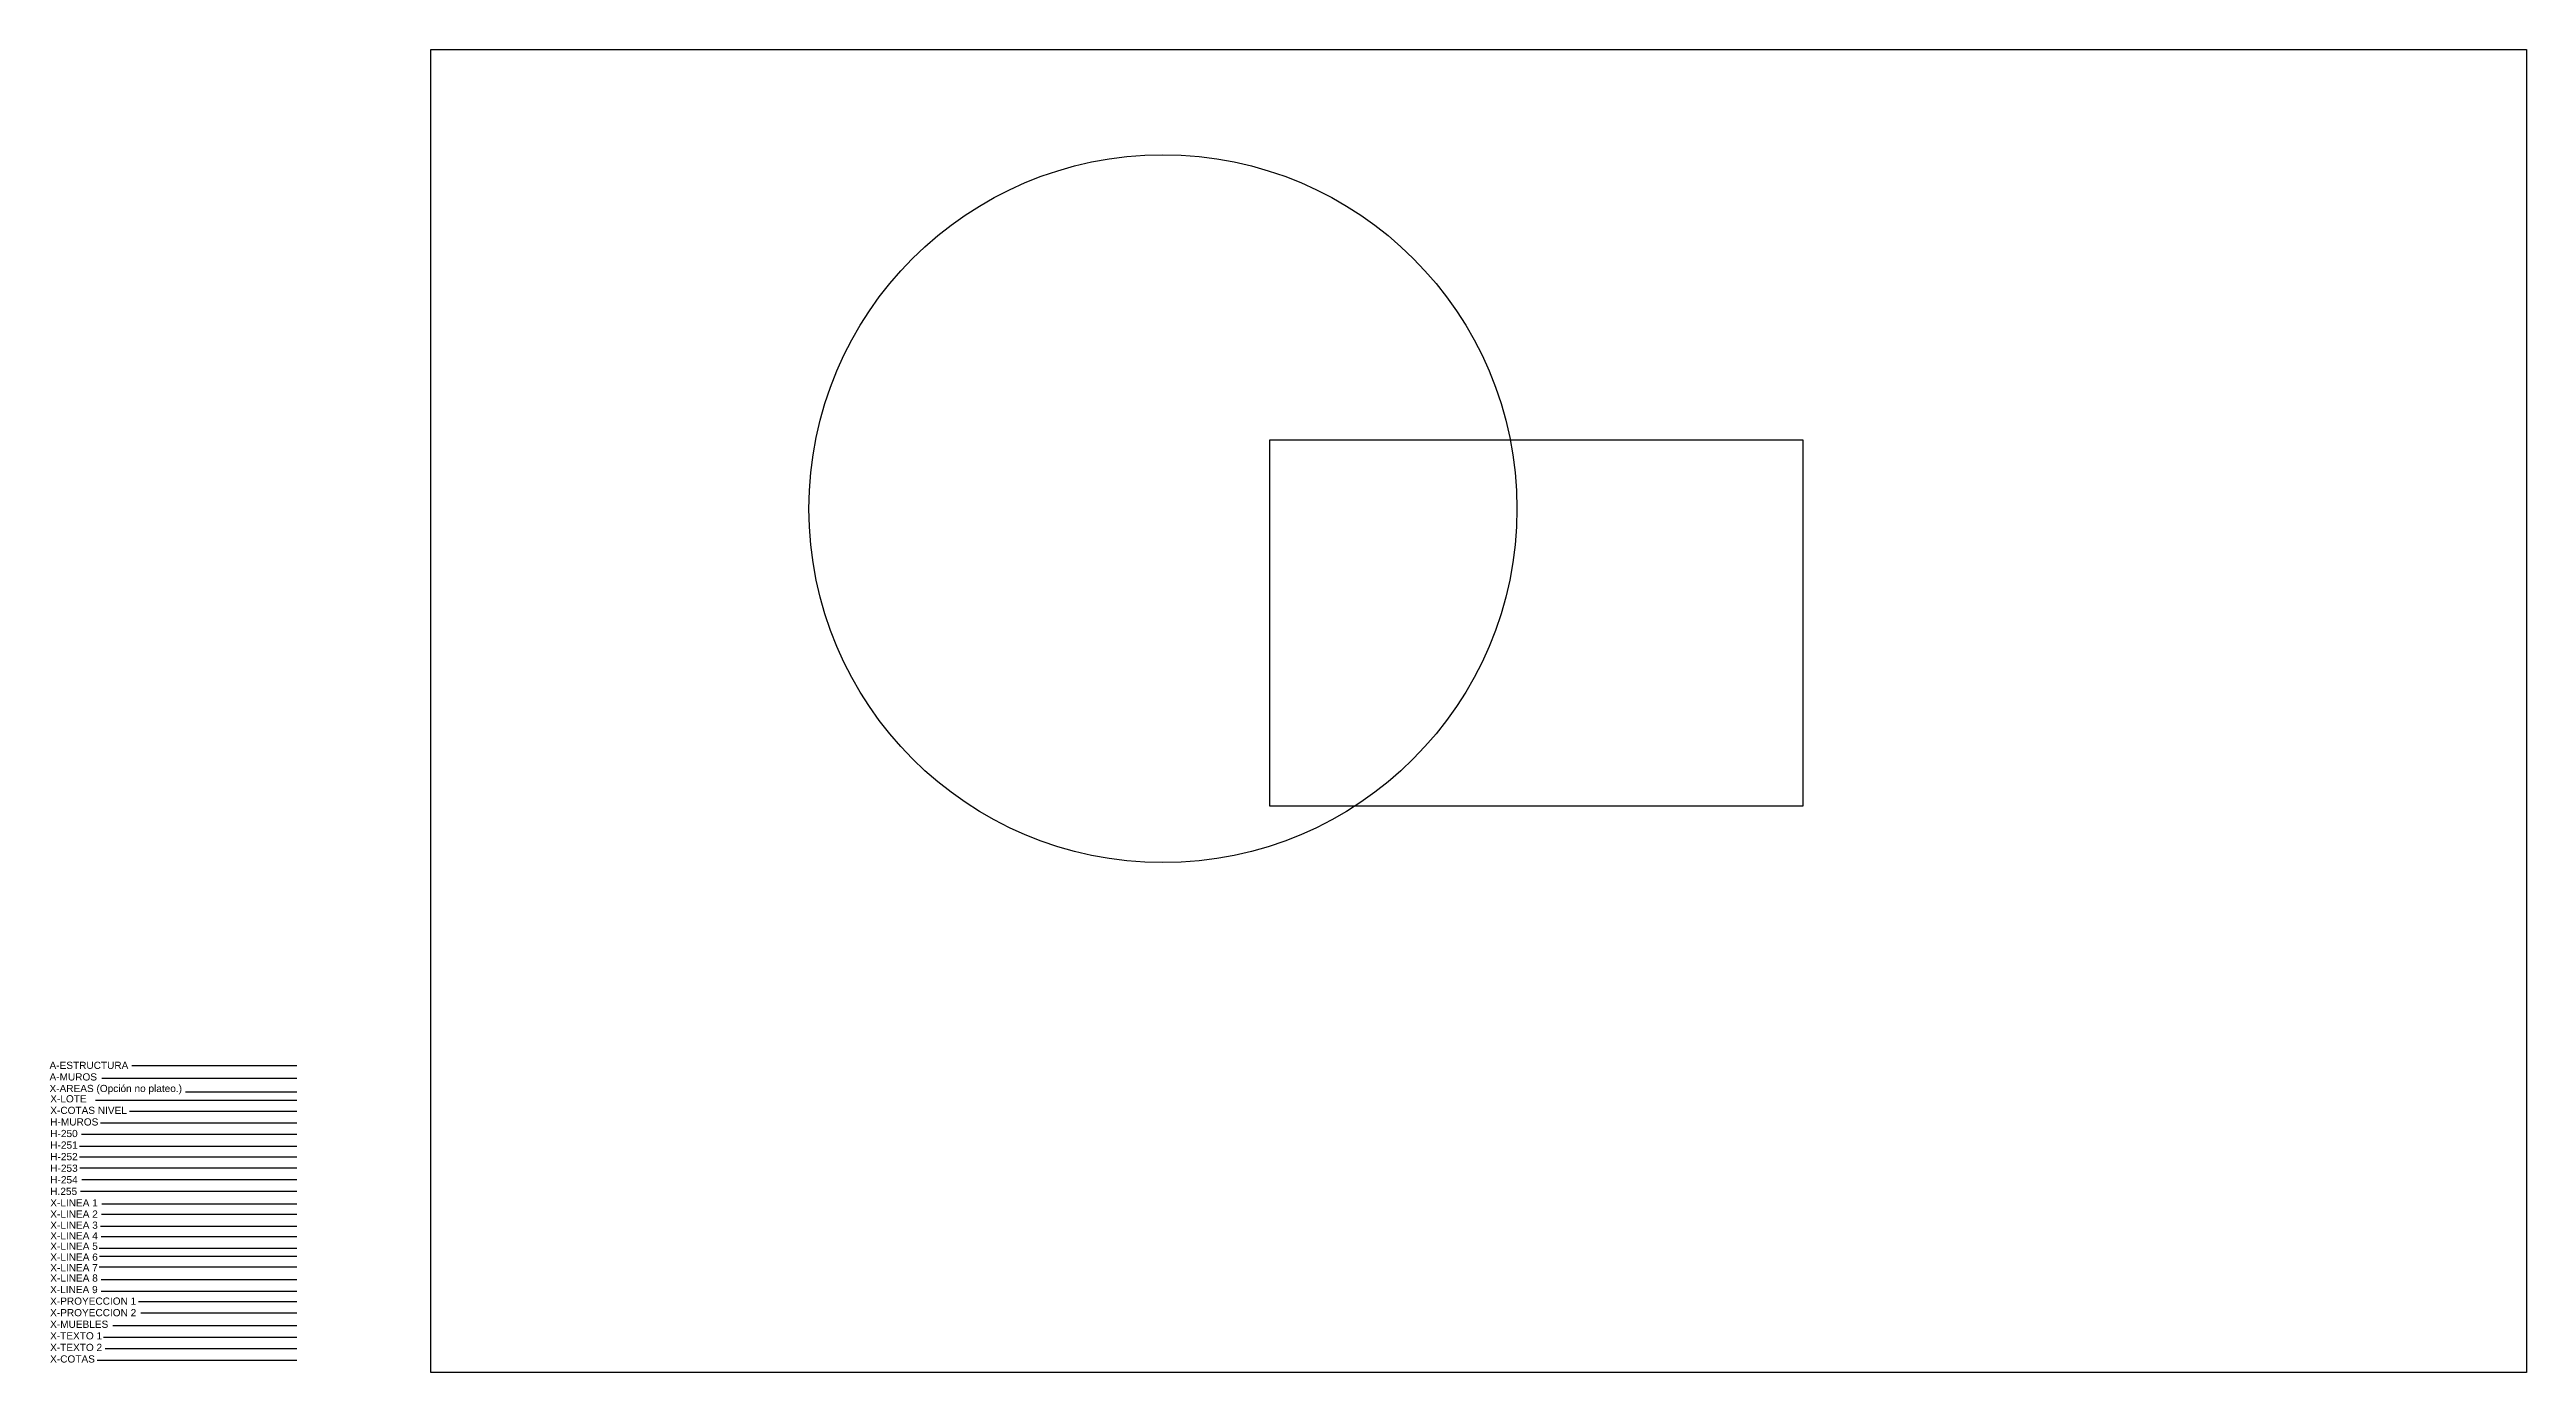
# Model space of a CAD drawing. Header units: metres. Extents: x 397.9 to 481.3, y 1226.6 to 1254.2.
# Drawn here: x 397.9 to 449.5, y 1226.6 to 1254.2 of the extents above; entities that cross this region are included whole.
import ezdxf

# ---------------------------------------------------------------- set-up
doc = ezdxf.new("R2010")
doc.units = ezdxf.units.M
doc.linetypes.add('DASHDOT', pattern=[25.4, 12.7, -6.35, 0, -6.35])
doc.linetypes.add('DASHDOT2', pattern=[12.7, 6.35, -3.175, 0, -3.175])
for name, color, linetype in [('A-ESTRUCTURA', 6, 'Continuous'), ('A-MUROS', 5, 'Continuous'), ('H-250', 250, 'Continuous'), ('H-251', 251, 'Continuous'), ('H-252', 252, 'Continuous'), ('H-253', 253, 'Continuous'), ('H-254', 254, 'Continuous'), ('H-255', 255, 'Continuous'), ('H-MUROS', 8, 'Continuous'), ('X-COTAS', 2, 'Continuous'), ('X-COTAS NIVEL', 253, 'Continuous'), ('X-LINEA 1', 7, 'Continuous'), ('X-LINEA 2', 6, 'Continuous'), ('X-LINEA 3', 5, 'Continuous'), ('X-LINEA 4', 4, 'Continuous'), ('X-LINEA 5', 3, 'Continuous'), ('X-LINEA 6', 2, 'Continuous'), ('X-LINEA 7', 1, 'Continuous'), ('X-LINEA 8', 8, 'Continuous'), ('X-LINEA 9', 9, 'Continuous'), ('X-LOTE', 30, 'DASHDOT'), ('X-MUEBLES', 9, 'Continuous'), ('X-PROYECCION 1', 1, 'DASHDOT2'), ('X-PROYECCION 2', 8, 'DASHDOT2'), ('X-TEXTO 1', 3, 'Continuous'), ('X-TEXTO 2', 2, 'Continuous')]:
    doc.layers.add(name, color=color, linetype=linetype)
doc.layers.add('X-AREAS (opción no plateo.)', color=4, linetype='Continuous', plot=False)
doc.styles.get("Standard").update_dxf_attribs({"font": 'arial.ttf'})

msp = doc.modelspace()

# ---------------------------------------------------------------- linework, layer by layer
at = {"layer": 'A-ESTRUCTURA'}
msp.add_lwpolyline([(399.666, 1232.984), (403.098, 1232.984)], dxfattribs=at)
at = {"layer": 'A-MUROS'}
msp.add_lwpolyline([(399.041, 1232.721), (403.098, 1232.721)], dxfattribs=at)
at = {"layer": 'H-250'}
msp.add_lwpolyline([(398.612, 1231.56), (403.098, 1231.56)], dxfattribs=at)
at = {"layer": 'H-251'}
msp.add_lwpolyline([(398.573, 1231.307), (403.098, 1231.307)], dxfattribs=at)
at = {"layer": 'H-252'}
msp.add_lwpolyline([(398.573, 1231.082), (403.098, 1231.082)], dxfattribs=at)
at = {"layer": 'H-253'}
msp.add_lwpolyline([(398.583, 1230.858), (403.098, 1230.858)], dxfattribs=at)
at = {"layer": 'H-254'}
msp.add_lwpolyline([(398.622, 1230.614), (403.098, 1230.614)], dxfattribs=at)
at = {"layer": 'H-255'}
msp.add_lwpolyline([(398.593, 1230.371), (403.098, 1230.371)], dxfattribs=at)
at = {"layer": 'H-MUROS'}
msp.add_lwpolyline([(399.012, 1231.794), (403.098, 1231.794)], dxfattribs=at)
at = {"layer": 'X-AREAS (opción no plateo.)'}
msp.add_lwpolyline([(400.778, 1232.438), (403.098, 1232.438)], dxfattribs=at)
at = {"layer": 'X-COTAS'}
msp.add_lwpolyline([(398.944, 1226.85), (403.098, 1226.85)], dxfattribs=at)
at = {"layer": 'X-COTAS NIVEL'}
msp.add_lwpolyline([(399.617, 1232.038), (403.098, 1232.038)], dxfattribs=at)
at = {"layer": 'X-LINEA 1'}
for points in [[(405.893, 1254.153), (449.54, 1254.153), (449.54, 1226.592), (405.893, 1226.592)], [(423.367, 1246.022), (434.468, 1246.022), (434.468, 1238.388), (423.367, 1238.388)]]:
    msp.add_lwpolyline(points, close=True, dxfattribs=at)
msp.add_lwpolyline([(399.041, 1230.107), (403.098, 1230.107)], dxfattribs=at)
at = {"layer": 'X-LINEA 2'}
msp.add_lwpolyline([(399.032, 1229.893), (403.098, 1229.893)], dxfattribs=at)
msp.add_circle((421.14, 1244.587), 7.373, dxfattribs=at)
at = {"layer": 'X-LINEA 3'}
msp.add_lwpolyline([(399.012, 1229.639), (403.098, 1229.639)], dxfattribs=at)
at = {"layer": 'X-LINEA 4'}
msp.add_lwpolyline([(399.022, 1229.425), (403.098, 1229.425)], dxfattribs=at)
at = {"layer": 'X-LINEA 5'}
msp.add_lwpolyline([(398.983, 1229.181), (403.098, 1229.181)], dxfattribs=at)
at = {"layer": 'X-LINEA 6'}
msp.add_lwpolyline([(398.993, 1229.015), (403.098, 1229.015)], dxfattribs=at)
at = {"layer": 'X-LINEA 7'}
msp.add_lwpolyline([(398.983, 1228.791), (403.098, 1228.791)], dxfattribs=at)
at = {"layer": 'X-LINEA 8'}
msp.add_lwpolyline([(399.022, 1228.528), (403.098, 1228.528)], dxfattribs=at)
at = {"layer": 'X-LINEA 9'}
msp.add_lwpolyline([(399.022, 1228.284), (403.098, 1228.284)], dxfattribs=at)
at = {"layer": 'X-LOTE'}
msp.add_lwpolyline([(398.905, 1232.262), (403.098, 1232.262)], dxfattribs=at)
at = {"layer": 'X-MUEBLES'}
msp.add_lwpolyline([(399.266, 1227.572), (403.098, 1227.572)], dxfattribs=at)
at = {"layer": 'X-PROYECCION 1'}
msp.add_lwpolyline([(399.802, 1228.069), (403.098, 1228.069)], dxfattribs=at)
at = {"layer": 'X-PROYECCION 2'}
msp.add_lwpolyline([(399.851, 1227.835), (403.098, 1227.835)], dxfattribs=at)
at = {"layer": 'X-TEXTO 1'}
msp.add_lwpolyline([(399.071, 1227.328), (403.098, 1227.328)], dxfattribs=at)
at = {"layer": 'X-TEXTO 2'}
msp.add_lwpolyline([(399.11, 1227.094), (403.098, 1227.094)], dxfattribs=at)

# ---------------------------------------------------------------- texts
at = {"layer": 'A-ESTRUCTURA'}
msp.add_text('A-ESTRUCTURA', height=0.15, dxfattribs=at).set_placement((397.949, 1232.916))
at = {"layer": 'A-MUROS'}
msp.add_text('A-MUROS', height=0.15, dxfattribs=at).set_placement((397.949, 1232.675))
at = {"layer": 'H-250'}
msp.add_text('H-250', height=0.15, dxfattribs=at).set_placement((397.965, 1231.496))
at = {"layer": 'H-251'}
msp.add_text('H-251', height=0.15, dxfattribs=at).set_placement((397.965, 1231.255))
at = {"layer": 'H-252'}
msp.add_text('H-252', height=0.15, dxfattribs=at).set_placement((397.965, 1231.014))
at = {"layer": 'H-253'}
msp.add_text('H-253', height=0.15, dxfattribs=at).set_placement((397.965, 1230.773))
at = {"layer": 'H-254'}
msp.add_text('H-254', height=0.15, dxfattribs=at).set_placement((397.965, 1230.532))
at = {"layer": 'H-255'}
msp.add_text('H.255', height=0.15, dxfattribs=at).set_placement((397.965, 1230.291))
at = {"layer": 'H-MUROS'}
msp.add_text('H-MUROS', height=0.15, dxfattribs=at).set_placement((397.965, 1231.737))
at = {"layer": 'X-AREAS (opción no plateo.)'}
msp.add_text('X-AREAS (Opción no plateo.)', height=0.15, dxfattribs=at).set_placement((397.949, 1232.434))
at = {"layer": 'X-COTAS'}
msp.add_text('X-COTAS', height=0.15, dxfattribs=at).set_placement((397.962, 1226.799))
at = {"layer": 'X-COTAS NIVEL'}
msp.add_text('X-COTAS NIVEL', height=0.15, dxfattribs=at).set_placement((397.965, 1231.978))
at = {"layer": 'X-LINEA 1'}
msp.add_text('X-LINEA 1', height=0.15, dxfattribs=at).set_placement((397.965, 1230.05))
at = {"layer": 'X-LINEA 2'}
msp.add_text('X-LINEA 2', height=0.15, dxfattribs=at).set_placement((397.965, 1229.817))
at = {"layer": 'X-LINEA 3'}
msp.add_text('X-LINEA 3', height=0.15, dxfattribs=at).set_placement((397.965, 1229.586))
at = {"layer": 'X-LINEA 4'}
msp.add_text('X-LINEA 4', height=0.15, dxfattribs=at).set_placement((397.965, 1229.365))
at = {"layer": 'X-LINEA 5'}
msp.add_text('X-LINEA 5', height=0.15, dxfattribs=at).set_placement((397.965, 1229.148))
at = {"layer": 'X-LINEA 6'}
msp.add_text('X-LINEA 6', height=0.15, dxfattribs=at).set_placement((397.965, 1228.921))
at = {"layer": 'X-LINEA 7'}
msp.add_text('X-LINEA 7', height=0.15, dxfattribs=at).set_placement((397.965, 1228.7))
at = {"layer": 'X-LINEA 8'}
msp.add_text('X-LINEA 8', height=0.15, dxfattribs=at).set_placement((397.965, 1228.485))
at = {"layer": 'X-LINEA 9'}
msp.add_text('X-LINEA 9', height=0.15, dxfattribs=at).set_placement((397.962, 1228.245))
at = {"layer": 'X-LOTE'}
msp.add_text('X-LOTE', height=0.15, dxfattribs=at).set_placement((397.965, 1232.219))
at = {"layer": 'X-MUEBLES'}
msp.add_text('X-MUEBLES', height=0.15, dxfattribs=at).set_placement((397.962, 1227.522))
at = {"layer": 'X-PROYECCION 1'}
msp.add_text('X-PROYECCION 1', height=0.15, dxfattribs=at).set_placement((397.962, 1228.004))
at = {"layer": 'X-PROYECCION 2'}
msp.add_text('X-PROYECCION 2', height=0.15, dxfattribs=at).set_placement((397.962, 1227.763))
at = {"layer": 'X-TEXTO 1'}
msp.add_text('X-TEXTO 1', height=0.15, dxfattribs=at).set_placement((397.962, 1227.281))
at = {"layer": 'X-TEXTO 2'}
msp.add_text('X-TEXTO 2', height=0.15, dxfattribs=at).set_placement((397.962, 1227.04))

doc.saveas('drawing.dxf')
